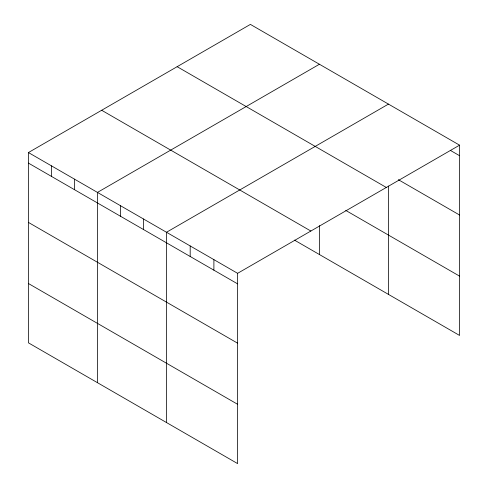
<?xml version="1.0" encoding="UTF-8"?>
<svg xmlns="http://www.w3.org/2000/svg" width="488" height="488" viewBox="0 0 488 488"><rect width="100%" height="100%" fill="white"/><g stroke="black" fill="none" stroke-linecap="round" stroke-linejoin="round"><path stroke-width="0.73" d="M294.441 240.108L459.574 335.445L459.574 145.168L250.393 24.4L28.426 152.555L28.426 342.832L237.607 463.6L237.607 273.323L28.426 152.555M319.426 64.251L97.454 192.406L97.454 382.683M388.454 104.109L166.481 232.264L166.481 422.541M237.607 273.323L459.574 145.168M450.357 150.389L459.574 155.709M398.33 179.663L459.574 215.025M177.144 66.691L386.325 187.459M345.724 210.401L459.574 276.135M101.675 110.264L310.856 231.031M28.426 163.096L237.607 283.863M28.426 222.406L237.607 343.18M28.426 283.516L237.607 404.29M388.454 186.032L388.454 294.386M319.426 225.633L319.426 254.529M213.896 259.634L213.896 270.175M190.192 245.946L190.192 256.493M143.472 218.978L143.472 229.519M120.463 205.692L120.463 216.233M74.444 179.12L74.444 189.667M51.435 165.841L51.435 176.381"/></g></svg>
